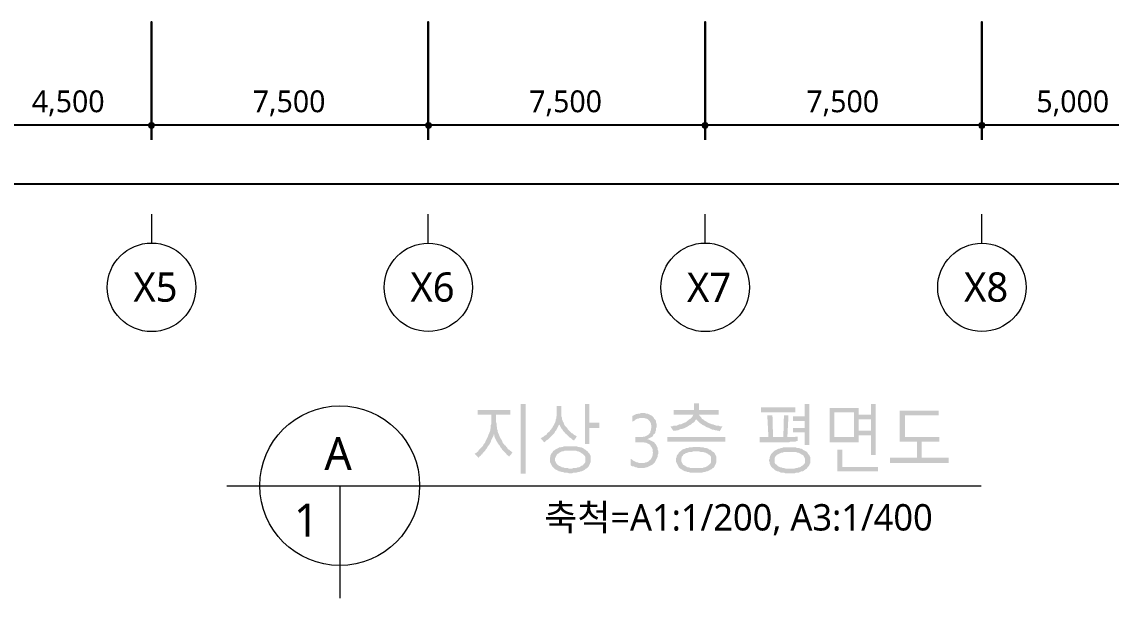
# Model space of a CAD drawing. Header units: millimetres. Extents: x -4020 to 126975, y -1911 to 106713.
# Drawn here: x 45675 to 75194, y -1 to 15625 of the extents above; entities that cross this region are included whole.
import ezdxf

# ---------------------------------------------------------------- set-up
doc = ezdxf.new("R2010")
doc.units = ezdxf.units.MM
for name, color, linetype in [('PDF_문자', 7, 'Continuous'), ('PDF_솔리드 채우기', 7, 'Continuous'), ('PDF_형상', 7, 'Continuous')]:
    doc.layers.add(name, color=color, linetype=linetype)
doc.styles.add('PDF 맑은 고딕', font='malgun.ttf')

msp = doc.modelspace()

# ---------------------------------------------------------------- hatches: boundary and pattern name
at = {"layer": 'PDF_솔리드 채우기', "transparency": 33554559}
for points in [[(58911, 5097), (58025, 5097), (58025, 4973), (58398, 4973), (58398, 4817), (58398, 4802), (58398, 4771), (58398, 4724), (58383, 4693), (58383, 4646), (58383, 4615), (58367, 4569), (58367, 4538), (58352, 4507), (58336, 4460), (58460, 4444), (58476, 4429), (58476, 4398), (58491, 4351), (58507, 4320), (58522, 4289), (58538, 4258), (58569, 4211), (58585, 4180), (58616, 4149), (58631, 4118), (58647, 4087), (58678, 4056), (58693, 4025), (58725, 3994), (58740, 3978), (58771, 3947), (58802, 3916), (58818, 3885), (58849, 3869), (58880, 3838), (58973, 3947), (58958, 3962), (58942, 3978), (58911, 3994), (58880, 4025), (58849, 4040), (58833, 4071), (58802, 4102), (58787, 4133), (58756, 4149), (58740, 4180), (58709, 4211), (58693, 4258), (58678, 4289), (58647, 4320), (58647, 4336), (58631, 4367), (58616, 4398), (58600, 4444), (58585, 4475), (58569, 4522), (58569, 4553), (58554, 4584), (58554, 4631), (58538, 4662), (58538, 4709), (58538, 4740), (58522, 4786), (58522, 4817), (58522, 4973), (58911, 4973)], [(60295, 5206), (60170, 5206), (60170, 5004), (60170, 4973), (60170, 4942), (60155, 4911), (60155, 4864), (60139, 4833), (60139, 4802), (60124, 4755), (60108, 4724), (60093, 4693), (60061, 4646), (60046, 4615), (60030, 4600), (60015, 4569), (59984, 4538), (59968, 4507), (59937, 4491), (59906, 4460), (59890, 4429), (59859, 4413), (59828, 4398), (59797, 4367), (59766, 4351), (59735, 4336), (59828, 4227), (59859, 4242), (59875, 4258), (59906, 4289), (59937, 4304), (59968, 4336), (59999, 4367), (60015, 4382), (60046, 4413), (60077, 4444), (60077, 4444), (60108, 4475), (60124, 4522), (60155, 4553), (60170, 4584), (60186, 4615), (60201, 4646), (60217, 4678), (60232, 4709), (60372, 4709), (60357, 4755), (60341, 4786), (60326, 4817), (60310, 4864), (60310, 4895), (60295, 4926), (60295, 4973), (60295, 5004)], [(61056, 5268), (60932, 5268), (60932, 4180), (61056, 4180), (61056, 4615), (61321, 4615), (61321, 4755), (61056, 4755)], [(62517, 5019), (62486, 5019), (62455, 5019), (62424, 5004), (62378, 5004), (62346, 4988), (62315, 4988), (62284, 4973), (62253, 4957), (62222, 4942), (62222, 4786), (62253, 4802), (62284, 4817), (62315, 4848), (62346, 4864), (62378, 4864), (62409, 4880), (62455, 4880), (62486, 4880), (62797, 4895), (62766, 4926), (62751, 4942), (62720, 4957), (62688, 4973), (62657, 4988), (62626, 5004), (62595, 5004), (62549, 5019)], [(64025, 5284), (63885, 5284), (63885, 5097), (63341, 5097), (63341, 4973), (63870, 4973), (63870, 4973), (63854, 4942), (63839, 4911), (63823, 4895), (63792, 4864), (63948, 4848), (63963, 4833), (63979, 4817), (64010, 4786), (64025, 4771), (64056, 4740), (64087, 4724), (64119, 4693), (64165, 4678), (64212, 4646), (64212, 4646), (64243, 4631), (64290, 4615), (64321, 4600), (64352, 4584), (64383, 4569), (64414, 4569), (64461, 4553), (64492, 4553), (64523, 4538), (64554, 4538), (64585, 4522), (64663, 4662), (64616, 4662), (64585, 4662), (64554, 4678), (64523, 4678), (64492, 4678), (64445, 4693), (64414, 4709), (64383, 4709), (64352, 4724), (64305, 4740), (64274, 4755), (64274, 4755), (64227, 4786), (64196, 4802), (64165, 4817), (64134, 4848), (64103, 4864), (64087, 4895), (64056, 4926), (64041, 4942), (64025, 4973), (64554, 4973), (64554, 5097), (64025, 5097)], [(67010, 5268), (66886, 5268), (66886, 4926), (66575, 4926), (66575, 4802), (66886, 4802), (66886, 4615), (66575, 4615), (66575, 4491), (66886, 4491), (66886, 4149), (67010, 4149)], [(68347, 5159), (67569, 5159), (67569, 4227), (67694, 4367), (67694, 5035), (68222, 5035)], [(68347, 5159), (68222, 5035), (68222, 4367), (67694, 4367), (67569, 4227), (68347, 4227), (68347, 4413), (68689, 4413), (68347, 4538), (68347, 4848), (68689, 4848), (68347, 4973)], [(68813, 5268), (68689, 5268), (68689, 4973), (68347, 4973), (68689, 4848), (68689, 4538), (68347, 4538), (68689, 4413), (68689, 3885), (68813, 3885)], [(70523, 5082), (69466, 5082), (69466, 4242), (69932, 4242), (69932, 3807), (69202, 3807), (69202, 3667), (70787, 3667), (70787, 3807), (70057, 3807), (70057, 4242), (70539, 4242), (70539, 4367), (69606, 4367), (69606, 4957), (70523, 4957)], [(62797, 4895), (62486, 4880), (62517, 4880), (62549, 4880), (62595, 4864), (62611, 4864), (62642, 4848), (62673, 4817), (62688, 4802), (62704, 4771), (62720, 4740), (62720, 4709), (62735, 4678), (62735, 4631), (62735, 4615), (62720, 4584), (62720, 4553), (62704, 4522), (62704, 4491), (62688, 4475), (62673, 4444), (62642, 4429), (62626, 4413), (62595, 4398), (62564, 4382), (62533, 4382), (62486, 4367), (62455, 4367), (62409, 4367), (62300, 4367), (62300, 4227), (62409, 4227), (62440, 4227), (62486, 4227), (62533, 4227), (62564, 4211), (62595, 4211), (62626, 4196), (62657, 4180), (62688, 4165), (62704, 4149), (62720, 4118), (62735, 4102), (62751, 4071), (62766, 4040), (62766, 4009), (62766, 3978), (62782, 3947), (62782, 3947), (62766, 3900), (62766, 3869), (62751, 3823), (62735, 3791), (62720, 3760), (62688, 3745), (62673, 3729), (62642, 3698), (62611, 3683), (62580, 3683), (62549, 3667), (62517, 3667), (62471, 3667), (62797, 3652), (62828, 3683), (62844, 3714), (62859, 3745), (62875, 3776), (62891, 3807), (62906, 3838), (62906, 3885), (62922, 3916), (62922, 3962), (62922, 3994), (62906, 4025), (62906, 4071), (62891, 4102), (62875, 4133), (62859, 4165), (62828, 4196), (62828, 4196), (62813, 4227), (62782, 4242), (62751, 4258), (62720, 4273), (62688, 4289), (62657, 4304), (62611, 4304), (62611, 4304), (62642, 4320), (62673, 4336), (62704, 4351), (62735, 4367), (62766, 4382), (62782, 4413), (62797, 4444), (62828, 4460), (62844, 4491), (62844, 4522), (62859, 4553), (62859, 4600), (62875, 4631), (62875, 4678), (62875, 4693), (62875, 4724), (62859, 4771), (62859, 4802), (62844, 4833), (62813, 4864)], [(63792, 4864), (63761, 4848), (63730, 4817), (63699, 4802), (63668, 4771), (63621, 4755), (63621, 4755), (63590, 4740), (63559, 4724), (63528, 4709), (63481, 4709), (63450, 4693), (63419, 4678), (63388, 4678), (63341, 4678), (63310, 4662), (63279, 4662), (63248, 4662), (63326, 4538), (63326, 4538), (63357, 4538), (63388, 4538), (63435, 4553), (63466, 4553), (63497, 4569), (63528, 4584), (63559, 4584), (63606, 4600), (63637, 4615), (63668, 4631), (63699, 4646), (63730, 4662), (63777, 4693), (63808, 4709), (63839, 4740), (63870, 4755), (63901, 4786), (63916, 4802), (63932, 4833), (63948, 4848)], [(58336, 4460), (58320, 4429), (58305, 4382), (58289, 4351), (58274, 4320), (58258, 4289), (58243, 4258), (58227, 4211), (58196, 4180), (58181, 4149), (58165, 4118), (58134, 4087), (58118, 4071), (58087, 4040), (58056, 4009), (58041, 3978), (58010, 3962), (57978, 3931), (57947, 3916), (58056, 3807), (58072, 3838), (58103, 3854), (58118, 3885), (58149, 3900), (58165, 3931), (58196, 3962), (58227, 3994), (58243, 4025), (58274, 4056), (58289, 4087), (58305, 4118), (58320, 4133), (58352, 4180), (58367, 4211), (58383, 4242), (58398, 4289), (58414, 4320), (58429, 4351), (58445, 4382), (58460, 4413), (58460, 4444)], [(60372, 4709), (60232, 4709), (60248, 4693), (60263, 4662), (60279, 4631), (60295, 4600), (60326, 4569), (60341, 4538), (60372, 4507), (60403, 4475), (60403, 4460), (60434, 4444), (60466, 4413), (60497, 4382), (60528, 4351), (60559, 4336), (60574, 4320), (60605, 4289), (60637, 4273), (60714, 4382), (60699, 4398), (60668, 4413), (60637, 4429), (60605, 4460), (60574, 4475), (60543, 4507), (60528, 4522), (60497, 4553), (60466, 4584), (60450, 4615), (60419, 4646), (60419, 4646), (60388, 4678)], [(66699, 4382), (66683, 4382), (66652, 4382), (66621, 4367), (66575, 4367), (66544, 4367), (66512, 4367), (66466, 4367), (66419, 4367), (66310, 4367), (66031, 4367), (65906, 4367), (65673, 4367), (65673, 4227), (66404, 4227), (66419, 4227), (66466, 4227), (66497, 4242), (66544, 4242), (66575, 4242), (66606, 4242), (66637, 4242), (66668, 4258), (66699, 4258)], [(60108, 4009), (60077, 3994), (60061, 3962), (60030, 3931), (60015, 3900), (59999, 3869), (59999, 3838), (59984, 3791), (59984, 3760), (59984, 3745), (59984, 3698), (59999, 3667), (60015, 3636), (60030, 3605), (60046, 3574), (60077, 3543), (60093, 3527), (60124, 3496), (60124, 3496), (60155, 3481), (60186, 3465), (60217, 3449), (60232, 3434), (60263, 3434), (60310, 3418), (60341, 3418), (60372, 3403), (60419, 3403), (60450, 3403), (60497, 3387), (60543, 3387), (60543, 3387), (60590, 3387), (60621, 3403), (60668, 3403), (60699, 3403), (60745, 3418), (60776, 3418), (60808, 3434), (60839, 3434), (60870, 3449), (60901, 3465), (60932, 3481), (60947, 3496), (60963, 3512), (60543, 3512), (60497, 3512), (60466, 3527), (60419, 3527), (60388, 3527), (60357, 3543), (60310, 3543), (60295, 3558), (60263, 3574), (60232, 3589), (60201, 3605), (60170, 3636), (60155, 3667), (60139, 3698), (60124, 3729), (60124, 3760), (60124, 3791), (60139, 3823), (60155, 3854), (60170, 3885), (60201, 3916), (60232, 3931), (60248, 3947), (60279, 3962), (60310, 3978), (60341, 3978), (60372, 3994), (60419, 3994), (60450, 3994), (60497, 3994), (60543, 3994)], [(60543, 4118), (60497, 4118), (60450, 4118), (60419, 4118), (60372, 4118), (60341, 4102), (60310, 4102), (60279, 4087), (60232, 4087), (60217, 4071), (60186, 4056), (60155, 4040), (60124, 4025), (60108, 4009), (60543, 3994), (60574, 3994), (60621, 3994), (60652, 3994), (60699, 3994), (60730, 3978), (60761, 3978), (60792, 3962), (60823, 3947), (60839, 3931), (60870, 3916), (60901, 3885), (60932, 3854), (60947, 3823), (60947, 3791), (60947, 3760), (60947, 3729), (60947, 3698), (60932, 3667), (60901, 3636), (60885, 3605), (60839, 3589), (60823, 3574), (60792, 3558), (60761, 3543), (60730, 3543), (60699, 3527), (60668, 3527), (60621, 3527), (60590, 3512), (60543, 3512), (60963, 3512), (60994, 3527), (61025, 3558), (61041, 3589), (61056, 3620), (61072, 3652), (61087, 3683), (61087, 3729), (61087, 3760), (61087, 3776), (61087, 3823), (61087, 3854), (61072, 3885), (61056, 3916), (61025, 3947), (61010, 3978), (60979, 3994), (60947, 4025), (60947, 4025), (60916, 4040), (60901, 4056), (60870, 4071), (60839, 4087), (60808, 4087), (60776, 4102), (60745, 4102), (60699, 4118), (60668, 4118), (60621, 4118), (60574, 4118)], [(63512, 3978), (63481, 3947), (63466, 3916), (63435, 3885), (63419, 3854), (63419, 3823), (63404, 3791), (63404, 3745), (63404, 3729), (63404, 3698), (63419, 3667), (63435, 3636), (63450, 3605), (63466, 3574), (63481, 3543), (63512, 3512), (63948, 3527), (63916, 3527), (63870, 3527), (63839, 3527), (63792, 3527), (63761, 3543), (63730, 3543), (63699, 3558), (63668, 3574), (63652, 3589), (63621, 3605), (63590, 3620), (63575, 3652), (63559, 3683), (63543, 3714), (63543, 3745), (63543, 3776), (63559, 3807), (63559, 3838), (63590, 3869), (63606, 3900), (63652, 3916), (63668, 3931), (63699, 3931), (63714, 3947), (63761, 3962), (63792, 3962), (63823, 3962), (63870, 3978), (63901, 3978), (63948, 3978)], [(63948, 4102), (63916, 4102), (63870, 4102), (63839, 4087), (63792, 4087), (63761, 4087), (63730, 4071), (63683, 4071), (63652, 4056), (63621, 4040), (63606, 4040), (63575, 4025), (63543, 4009), (63543, 3994), (63512, 3978), (63948, 3978), (63994, 3978), (64025, 3978), (64072, 3962), (64103, 3962), (64134, 3962), (64181, 3947), (64196, 3947), (64227, 3931), (64258, 3916), (64274, 3900), (64305, 3885), (64336, 3854), (64352, 3823), (64352, 3791), (64352, 3745), (64352, 3729), (64352, 3683), (64336, 3652), (64321, 3636), (64290, 3605), (64258, 3589), (64243, 3574), (64212, 3558), (64181, 3543), (64150, 3543), (64119, 3527), (64072, 3527), (64041, 3527), (63994, 3527), (63948, 3527), (63512, 3512), (63543, 3496), (63575, 3481), (63590, 3465), (63621, 3449), (63652, 3434), (63683, 3434), (63714, 3418), (63746, 3418), (63792, 3403), (63823, 3403), (63870, 3403), (63901, 3403), (63948, 3403), (63994, 3403), (64025, 3403), (64072, 3403), (64103, 3403), (64150, 3418), (64181, 3418), (64212, 3434), (64243, 3434), (64274, 3449), (64305, 3465), (64336, 3481), (64352, 3496), (64367, 3496), (64398, 3527), (64429, 3543), (64445, 3574), (64461, 3605), (64476, 3636), (64492, 3683), (64492, 3714), (64492, 3745), (64492, 3760), (64492, 3791), (64492, 3838), (64476, 3869), (64461, 3900), (64445, 3931), (64414, 3962), (64383, 3978), (64352, 4009), (64336, 4025), (64305, 4025), (64290, 4040), (64258, 4056), (64227, 4071), (64181, 4071), (64150, 4087), (64119, 4087), (64072, 4087), (64041, 4102), (63994, 4102)], [(66481, 4087), (66481, 4087), (66435, 4087), (66404, 4087), (66357, 4087), (66310, 4087), (66279, 4071), (66248, 4071), (66217, 4056), (66186, 4056), (66155, 4040), (66124, 4025), (66093, 4009), (66077, 3994), (66062, 3994), (66031, 3962), (65999, 3931), (65984, 3916), (65968, 3885), (65953, 3854), (65937, 3807), (65937, 3776), (65922, 3745), (65922, 3729), (65937, 3683), (65937, 3652), (65953, 3620), (65968, 3589), (65984, 3558), (66015, 3527), (66046, 3512), (66481, 3512), (66450, 3512), (66404, 3512), (66373, 3512), (66326, 3527), (66295, 3527), (66264, 3543), (66233, 3543), (66202, 3558), (66170, 3574), (66155, 3589), (66124, 3620), (66093, 3636), (66077, 3667), (66077, 3698), (66077, 3745), (66077, 3760), (66077, 3807), (66093, 3838), (66108, 3854), (66139, 3885), (66170, 3900), (66202, 3916), (66233, 3931), (66264, 3947), (66295, 3947), (66326, 3962), (66357, 3962), (66404, 3962), (66435, 3962), (66481, 3962), (66932, 3978), (66901, 3994), (66901, 3994), (66870, 4009), (66839, 4025), (66823, 4040), (66792, 4056), (66761, 4056), (66730, 4071), (66683, 4071), (66652, 4087), (66606, 4087), (66575, 4087), (66528, 4087)], [(66932, 3978), (66481, 3962), (66528, 3962), (66575, 3962), (66606, 3962), (66652, 3962), (66683, 3947), (66715, 3947), (66746, 3931), (66777, 3916), (66792, 3900), (66823, 3885), (66854, 3869), (66870, 3838), (66886, 3807), (66901, 3776), (66901, 3745), (66901, 3714), (66901, 3683), (66886, 3652), (66854, 3620), (66823, 3589), (66792, 3574), (66777, 3558), (66746, 3543), (66715, 3543), (66683, 3527), (66652, 3527), (66606, 3512), (66575, 3512), (66528, 3512), (66481, 3512), (66046, 3512), (66077, 3481), (66077, 3481), (66093, 3465), (66124, 3449), (66155, 3434), (66186, 3434), (66217, 3418), (66248, 3403), (66279, 3403), (66326, 3403), (66357, 3387), (66404, 3387), (66450, 3387), (66481, 3387), (66497, 3387), (66528, 3387), (66575, 3387), (66621, 3387), (66652, 3403), (66683, 3403), (66730, 3403), (66761, 3418), (66792, 3434), (66823, 3434), (66854, 3449), (66870, 3465), (66901, 3481), (66917, 3496), (66948, 3512), (66963, 3543), (66994, 3574), (67010, 3605), (67025, 3636), (67041, 3667), (67041, 3698), (67041, 3745), (67041, 3745), (67041, 3791), (67041, 3823), (67025, 3854), (67010, 3885), (66979, 3916), (66963, 3947)], [(67911, 4025), (67772, 4025), (67772, 3434), (68875, 3434), (68875, 3558), (67911, 3558)], [(62175, 3776), (62175, 3605), (62191, 3589), (62222, 3574), (62253, 3574), (62284, 3558), (62315, 3543), (62346, 3543), (62378, 3527), (62424, 3527), (62471, 3527), (62502, 3527), (62533, 3527), (62580, 3543), (62611, 3543), (62642, 3558), (62673, 3574), (62704, 3589), (62735, 3605), (62766, 3620), (62797, 3652), (62797, 3652), (62471, 3667), (62471, 3667), (62424, 3667), (62393, 3667), (62362, 3683), (62331, 3683), (62300, 3698), (62269, 3714), (62238, 3729), (62207, 3760)]]:
    msp.add_hatch(color=256, dxfattribs=at).paths.add_polyline_path(points)

# ---------------------------------------------------------------- linework, layer by layer
for points in [[(49118, 12885), (49087, 12823), (49196, 12823)], [(49118, 12885), (49087, 12823), (49196, 12823)], [(49087, 12823), (49118, 12745), (49196, 12823)], [(49087, 12823), (49118, 12745), (49196, 12823)], [(49196, 12916), (49118, 12885), (49196, 12823)], [(49196, 12916), (49118, 12885), (49196, 12823)], [(49118, 12745), (49196, 12714), (49196, 12823)], [(49118, 12745), (49196, 12714), (49196, 12823)], [(49258, 12885), (49196, 12916), (49196, 12823)], [(49258, 12885), (49196, 12916), (49196, 12823)], [(49289, 12823), (49258, 12885), (49196, 12823)], [(49289, 12823), (49258, 12885), (49196, 12823)], [(49196, 12714), (49258, 12745), (49196, 12823)], [(49258, 12745), (49289, 12823), (49196, 12823)], [(49196, 12714), (49258, 12745), (49196, 12823)], [(49258, 12745), (49289, 12823), (49196, 12823)], [(56626, 12885), (56595, 12823), (56688, 12823)], [(56626, 12885), (56595, 12823), (56688, 12823)], [(56595, 12823), (56626, 12745), (56688, 12823)], [(56595, 12823), (56626, 12745), (56688, 12823)], [(56688, 12916), (56626, 12885), (56688, 12823)], [(56688, 12916), (56626, 12885), (56688, 12823)], [(56626, 12745), (56688, 12714), (56688, 12823)], [(56626, 12745), (56688, 12714), (56688, 12823)], [(56766, 12885), (56688, 12916), (56688, 12823)], [(56766, 12885), (56688, 12916), (56688, 12823)], [(56797, 12823), (56766, 12885), (56688, 12823)], [(56797, 12823), (56766, 12885), (56688, 12823)], [(56688, 12714), (56766, 12745), (56688, 12823)], [(56766, 12745), (56797, 12823), (56688, 12823)], [(56688, 12714), (56766, 12745), (56688, 12823)], [(56766, 12745), (56797, 12823), (56688, 12823)], [(64119, 12885), (64087, 12823), (64196, 12823)], [(64119, 12885), (64087, 12823), (64196, 12823)], [(64087, 12823), (64119, 12745), (64196, 12823)], [(64087, 12823), (64119, 12745), (64196, 12823)], [(64196, 12916), (64119, 12885), (64196, 12823)], [(64196, 12916), (64119, 12885), (64196, 12823)], [(64119, 12745), (64196, 12714), (64196, 12823)], [(64119, 12745), (64196, 12714), (64196, 12823)], [(64258, 12885), (64196, 12916), (64196, 12823)], [(64258, 12885), (64196, 12916), (64196, 12823)], [(64290, 12823), (64258, 12885), (64196, 12823)], [(64290, 12823), (64258, 12885), (64196, 12823)], [(64196, 12714), (64258, 12745), (64196, 12823)], [(64258, 12745), (64290, 12823), (64196, 12823)], [(64196, 12714), (64258, 12745), (64196, 12823)], [(64258, 12745), (64290, 12823), (64196, 12823)], [(71611, 12885), (71596, 12823), (71689, 12823)], [(71611, 12885), (71596, 12823), (71689, 12823)], [(71596, 12823), (71611, 12745), (71689, 12823)], [(71596, 12823), (71611, 12745), (71689, 12823)], [(71689, 12916), (71611, 12885), (71689, 12823)], [(71689, 12916), (71611, 12885), (71689, 12823)], [(71611, 12745), (71689, 12714), (71689, 12823)], [(71611, 12745), (71689, 12714), (71689, 12823)], [(71767, 12885), (71689, 12916), (71689, 12823)], [(71767, 12885), (71689, 12916), (71689, 12823)], [(71782, 12823), (71767, 12885), (71689, 12823)], [(71782, 12823), (71767, 12885), (71689, 12823)], [(71689, 12714), (71767, 12745), (71689, 12823)], [(71767, 12745), (71782, 12823), (71689, 12823)], [(71689, 12714), (71767, 12745), (71689, 12823)], [(71767, 12745), (71782, 12823), (71689, 12823)]]:
    msp.add_solid(points, dxfattribs=at)
at = {"layer": 'PDF_솔리드 채우기', "lineweight": 5, "transparency": 33554559}
for points in [[(59331, 5268), (59191, 5268), (59331, 3372), (59191, 3372)], [(66637, 5175), (65704, 5175), (66637, 5035), (65704, 5035)], [(66015, 4957), (65875, 4957), (66031, 4367), (65906, 4367)], [(66450, 4957), (66326, 4957), (66419, 4367), (66310, 4367)], [(64740, 4367), (63170, 4367), (64740, 4242), (63170, 4242)]]:
    msp.add_solid(points, dxfattribs=at)
at = {"layer": 'PDF_형상', "lineweight": 25}
for points in [[(49193, 12423), (49193, 15625)], [(56685, 12423), (56685, 15625)], [(64193, 12423), (64193, 15625)], [(71685, 12423), (71685, 15625)]]:
    msp.add_lwpolyline(points, close=True, dxfattribs=at)
for points in [[(44281, 12827), (49582, 12827)], [(48789, 12827), (57089, 12827)], [(56281, 12827), (64582, 12827)], [(63789, 12827), (72089, 12827)], [(71281, 12827), (77079, 12827)], [(109582, 11226), (44281, 11226)]]:
    msp.add_lwpolyline(points, dxfattribs=at)
at = {"layer": 'PDF_형상', "lineweight": 5}
for points in [[(49196, 9621), (49196, 10413)], [(56688, 9621), (56688, 10413)], [(64196, 9621), (64196, 10413)], [(71689, 9621), (71689, 10413)], [(51232, 3045), (71673, 3045)], [(54294, 3045), (54294, -1)]]:
    msp.add_lwpolyline(points, dxfattribs=at)
for centre, radius in [((49192, 8426), 1200), ((56690, 8424), 1196), ((64193, 8426), 1200), ((71690, 8424), 1196), ((54291, 3051), 2164)]:
    msp.add_circle(centre, radius, dxfattribs=at)

# ---------------------------------------------------------------- texts
at = {"layer": 'PDF_문자', "attachment_point": 4, "style": 'PDF 맑은 고딕'}
for s, insert, char_height in [('4,500', (45947, 13415), 592.2), ('7,500', (51931, 13415), 592.2), ('7,500', (59424, 13415), 592.2), ('7,500', (66932, 13415), 592.2), ('5,000', (73166, 13415), 592.2), ('X5', (48699, 8428), 793.3), ('X6', (56206, 8428), 793.3), ('X7', (63699, 8428), 793.3), ('X8', (71207, 8428), 793.3), ('A', (53874, 3921), 894), ('1', (53051, 2118), 894), ('축척=A1:1/200, A3:1/400', (59829, 2127), 715.05)]:
    msp.add_mtext(s, dxfattribs=dict(at, insert=insert, char_height=char_height))

doc.saveas('drawing.dxf')
